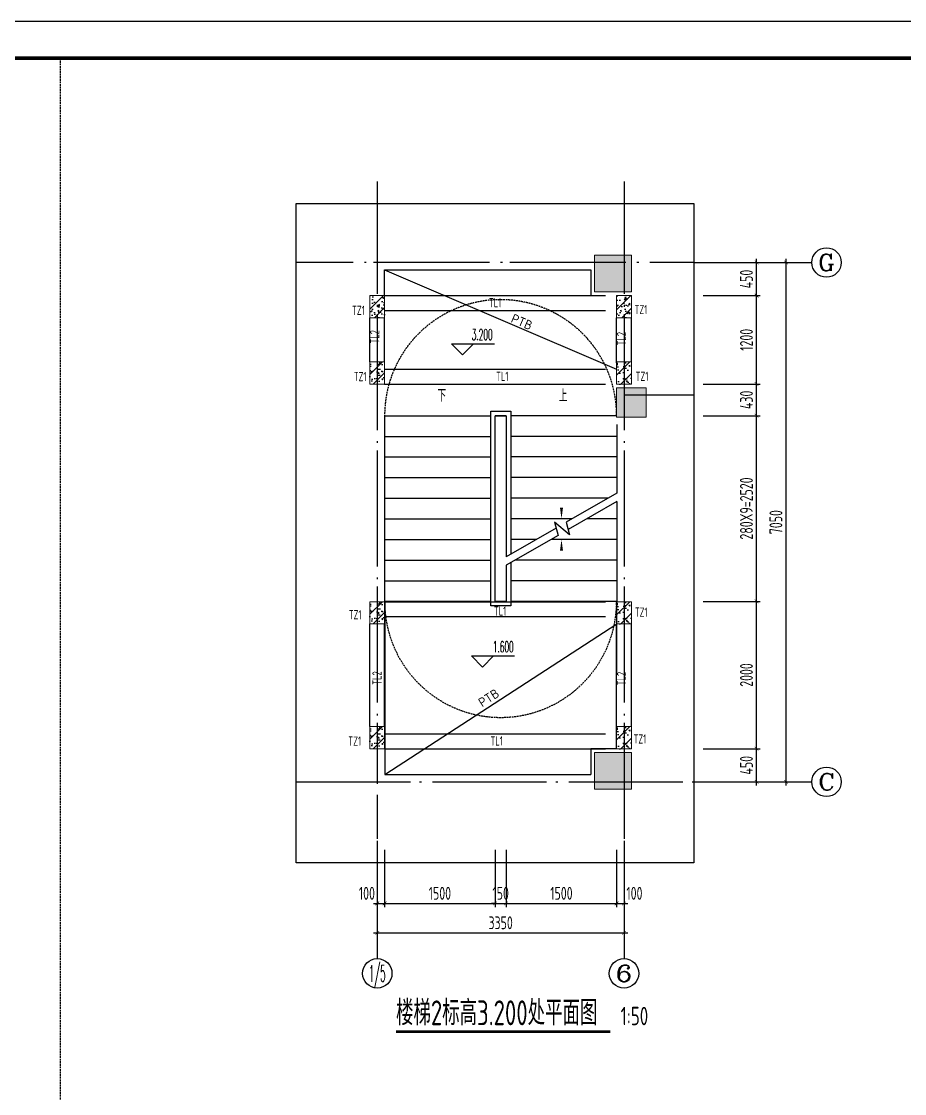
# Model space of a CAD drawing. Extents: x 169490 to 7584583, y -2399407 to 1374371.
# Drawn here: x 605768 to 617758, y 482430 to 496983 of the extents above; entities that cross this region are included whole.
import ezdxf
from ezdxf.enums import TextEntityAlignment as Align

# ---------------------------------------------------------------- set-up
doc = ezdxf.new("R2010")
doc.units = 0
doc.header["$LTSCALE"] = 100
for name, pattern in [('__DASH', [0.35, 0.25, -0.1]), ('D3轴线点划线', [18.5, 12, -3, 0.5, -3]), ('H3普通虚线', [4.2, 3, -1.2])]:
    doc.linetypes.add(name, pattern=pattern)
doc.layers.get('0').update_dxf_attribs({"linetype": 'CONTINUOUS'})
doc.layers.get('DEFPOINTS').update_dxf_attribs({"linetype": 'CONTINUOUS'})
for name, color, linetype in [('A-LM-FX(分割线)', 251, 'CONTINUOUS'), ('AXIS_TEXT', 4, 'CONTINUOUS'), ('C-AXIS(轴号)', 3, 'CONTINUOUS'), ('C-AXIS-T(字)', 7, 'CONTINUOUS'), ('C-DOTE', 8, 'D3轴线点划线'), ('DIM_ELEV', 3, 'CONTINUOUS'), ('DIM_SYMB', 3, 'CONTINUOUS'), ('DIM标注', 7, 'CONTINUOUS'), ('HATCH填充', 251, 'CONTINUOUS'), ('PUB_TEXT', 4, 'CONTINUOUS'), ('S-BEAM-LINE2', 4, 'H3普通虚线'), ('S-COLU-HATCH', 251, 'CONTINUOUS'), ('STAIR', 2, 'CONTINUOUS'), ('TXT', 3, 'CONTINUOUS'), ('图框', 140, 'CONTINUOUS')]:
    doc.layers.add(name, color=color, linetype=linetype)
doc.layers.add('S-COLU-LINE1', color=6, linetype='CONTINUOUS', lineweight=18)
doc.styles.add('_TCH_AXIS', font='COMPLEX', dxfattribs={"bigfont": 'GBCBIG'})
doc.styles.add('_TCH_DIM', font='SIMPLEX', dxfattribs={"bigfont": 'GBCBIG'})
doc.styles.add('COMPLEX', font='COMPLEX')
doc.styles.add('TSSD_Dimension', font='Tssdeng.shx', dxfattribs={"width": 0.7, "bigfont": 'tssdchn.shx'})
doc.styles.add('TSSD_Norm', font='tssdeng.shx', dxfattribs={"bigfont": 'hztxt.shx'})
doc.styles.add('TSSD_REIN', font='tssdeng.shx', dxfattribs={"width": 0.7, "bigfont": 'hztxt.shx'})
doc.dimstyles.new('TSSD_50_50', dxfattribs={"dimtxt": 175, "dimasz": 50, "dimexe": 50, "dimexo": 125, "dimgap": 50, "dimtad": 1, "dimdec": 0, "dimzin": 0, "dimdsep": 46, "dimtxsty": 'TSSD_Dimension', "dimblk": 'ARCHTICK', "dimblk1": 'ARCHTICK', "dimblk2": 'ARCHTICK', "dimcen": 0, "dimdle": 50, "dimclrt": 7, "dimadec": 0, "dimazin": 0, "dimtfac": 1, "dimtdec": 0, "dimtix": 1, "dimtmove": 2, "dimatfit": 3, "dimfxl": 1, "dimtolj": 1, "dimtzin": 0, "dimarcsym": 0})
pattern_1 = [(50, (-5040373.86, 2717957.82), (179.3150457, -15.6880337), [18.75, -206.25]), (355, (-5040373.86, 2717957.82), (-34.6878334, 188.0480334), [15, -165]), (100.4514, (-5040358.91, 2717956.52), (144.6273454, 172.3598855), [15.9350475, -175.285528]), (46.1842, (-5040373.86, 2718007.82), (266.810262, -41.3797536), [28.125, -309.375]), (96.6356, (-5040351.62, 2718004.38), (233.665676, 243.529468), [23.902572, -262.92825]), (351.1842, (-5040373.86, 2718007.82), (233.665486, 243.52965), [22.5, -247.5]), (21, (-5040348.86, 2717995.32), (149.226763, -100.6547227), [18.75, -206.25]), (326, (-5040348.86, 2717995.32), (60.828833, 181.287511), [15, -165]), (71.4514, (-5040336.42, 2717986.94), (210.055657, 80.632624), [15.9350475, -175.285528]), (37.5, (-5040373.86, 2717957.825), (3.0399638, 83.22346346), [0, -163, 0, -167.5, 0, -165.625]), (7.5, (-5040373.86, 2717957.825), (65.7673844, 98.602928), [0, -95.5, 0, -159.25, 0, -63.125]), (327.5, (-5040429.61, 2717957.825), (133.45560904, -5.6387179), [0, -62.5, 0, -195, 0, -258.75]), (317.5, (-5040454.61, 2717957.82), (145.7965423, 25.0262456), [0, -81.25, 0, -129.5, 0, -183.75]), (45, (-5040373.86, 2717957.82), (-88.3883476, 88.3883476), [])]
pattern_2 = [(50, (-5040373.86, 2714702.82), (179.3150457, -15.6880337), [18.75, -206.25]), (355, (-5040373.86, 2714702.82), (-34.6878334, 188.0480334), [15, -165]), (100.4514, (-5040358.91, 2714701.52), (144.6273454, 172.3598855), [15.9350475, -175.285528]), (46.1842, (-5040373.86, 2714752.82), (266.810262, -41.3797536), [28.125, -309.375]), (96.6356, (-5040351.62, 2714749.38), (233.665676, 243.529468), [23.902572, -262.92825]), (351.1842, (-5040373.86, 2714752.82), (233.665486, 243.52965), [22.5, -247.5]), (21, (-5040348.86, 2714740.32), (149.226763, -100.6547227), [18.75, -206.25]), (326, (-5040348.86, 2714740.32), (60.828833, 181.287511), [15, -165]), (71.4514, (-5040336.42, 2714731.94), (210.055657, 80.632624), [15.9350475, -175.285528]), (37.5, (-5040373.86, 2714702.825), (3.0399638, 83.22346346), [0, -163, 0, -167.5, 0, -165.625]), (7.5, (-5040373.86, 2714702.825), (65.7673844, 98.602928), [0, -95.5, 0, -159.25, 0, -63.125]), (327.5, (-5040429.61, 2714702.825), (133.45560904, -5.6387179), [0, -62.5, 0, -195, 0, -258.75]), (317.5, (-5040454.61, 2714702.82), (145.7965423, 25.0262456), [0, -81.25, 0, -129.5, 0, -183.75]), (45, (-5040373.86, 2714702.82), (-88.3883476, 88.3883476), [])]
pattern_3 = [(50, (-5040373.86, 2713007.82), (179.3150457, -15.6880337), [18.75, -206.25]), (355, (-5040373.86, 2713007.82), (-34.6878334, 188.0480334), [15, -165]), (100.4514, (-5040358.91, 2713006.52), (144.6273454, 172.3598855), [15.9350475, -175.285528]), (46.1842, (-5040373.86, 2713057.82), (266.810262, -41.3797536), [28.125, -309.375]), (96.6356, (-5040351.62, 2713054.38), (233.665676, 243.529468), [23.902572, -262.92825]), (351.1842, (-5040373.86, 2713057.82), (233.665486, 243.52965), [22.5, -247.5]), (21, (-5040348.86, 2713045.32), (149.226763, -100.6547227), [18.75, -206.25]), (326, (-5040348.86, 2713045.32), (60.828833, 181.287511), [15, -165]), (71.4514, (-5040336.42, 2713036.94), (210.055657, 80.632624), [15.9350475, -175.285528]), (37.5, (-5040373.86, 2713007.825), (3.0399638, 83.22346346), [0, -163, 0, -167.5, 0, -165.625]), (7.5, (-5040373.86, 2713007.825), (65.7673844, 98.602928), [0, -95.5, 0, -159.25, 0, -63.125]), (327.5, (-5040429.61, 2713007.825), (133.45560904, -5.6387179), [0, -62.5, 0, -195, 0, -258.75]), (317.5, (-5040454.61, 2713007.82), (145.7965423, 25.0262456), [0, -81.25, 0, -129.5, 0, -183.75]), (45, (-5040373.86, 2713007.82), (-88.3883476, 88.3883476), [])]

# ---------------------------------------------------------------- blocks, each defined once
blk = doc.blocks.new('_ARCHTICK')
at = {"const_width": 0.15}
blk.add_lwpolyline([(-0.5, -0.5), (0.5, 0.5)], dxfattribs=at)
blk = doc.blocks.new('*D796')
at = {"layer": 'DEFPOINTS', "color": 0, "ltscale": 10, "transparency": 16777216}
for p in [(614899, 491631), (615749, 491631), (614899, 489111)]:
    blk.add_point(p, dxfattribs=at)
at = {"layer": 'DIM标注', "color": 0, "lineweight": -2, "ltscale": 10, "transparency": 16777216}
for p, q in [((615024, 491631), (615799, 491631)), ((615749, 489061), (615749, 491681)), ((615024, 489111), (615799, 489111))]:
    blk.add_line(p, q, dxfattribs=at)
at = {"layer": 'DIM标注', "color": 0, "lineweight": -2, "ltscale": 10, "transparency": 16777216, "xscale": 50, "yscale": 50, "zscale": 50}
for p, rotation in [((615749, 491631), 90), ((615749, 489111), 270)]:
    blk.add_blockref('_ARCHTICK', p, dxfattribs=dict(at, rotation=rotation))
at = {"layer": 'DIM标注', "color": 7, "ltscale": 10, "transparency": 16777216, "insert": (615611, 490371), "char_height": 175, "attachment_point": 5, "rotation": 90, "style": 'TSSD_Dimension'}
blk.add_mtext('\\A1;280X9=2520', dxfattribs=at)
blk = doc.blocks.new('*D797')
at = {"layer": 'DEFPOINTS', "color": 0, "ltscale": 10, "transparency": 16777216}
for p in [(614899, 489111), (615749, 489111), (614899, 487111)]:
    blk.add_point(p, dxfattribs=at)
at = {"layer": 'DIM标注', "color": 0, "lineweight": -2, "ltscale": 10, "transparency": 16777216}
for p, q in [((615749, 487061), (615749, 489161)), ((615024, 489111), (615799, 489111)), ((615024, 487111), (615799, 487111))]:
    blk.add_line(p, q, dxfattribs=at)
at = {"layer": 'DIM标注', "color": 0, "lineweight": -2, "ltscale": 10, "transparency": 16777216, "xscale": 50, "yscale": 50, "zscale": 50}
for p, rotation in [((615749, 489111), 90), ((615749, 487111), 270)]:
    blk.add_blockref('_ARCHTICK', p, dxfattribs=dict(at, rotation=rotation))
at = {"layer": 'DIM标注', "color": 7, "ltscale": 10, "transparency": 16777216, "insert": (615611, 488111), "char_height": 175, "attachment_point": 5, "rotation": 90, "style": 'TSSD_Dimension'}
blk.add_mtext('\\A1;2000', dxfattribs=at)
blk = doc.blocks.new('*D798')
at = {"layer": 'DEFPOINTS', "color": 0, "ltscale": 10, "transparency": 16777216}
for p in [(614899, 487111), (615749, 487111), (614899, 486661)]:
    blk.add_point(p, dxfattribs=at)
at = {"layer": 'DIM标注', "color": 0, "lineweight": -2, "ltscale": 10, "transparency": 16777216}
for p, q in [((615024, 487111), (615799, 487111)), ((615749, 486611), (615749, 487161)), ((615024, 486661), (615799, 486661))]:
    blk.add_line(p, q, dxfattribs=at)
at = {"layer": 'DIM标注', "color": 0, "lineweight": -2, "ltscale": 10, "transparency": 16777216, "xscale": 50, "yscale": 50, "zscale": 50}
for p, rotation in [((615749, 487111), 90), ((615749, 486661), 270)]:
    blk.add_blockref('_ARCHTICK', p, dxfattribs=dict(at, rotation=rotation))
at = {"layer": 'DIM标注', "color": 7, "ltscale": 10, "transparency": 16777216, "insert": (615611, 486886), "char_height": 175, "attachment_point": 5, "rotation": 90, "style": 'TSSD_Dimension'}
blk.add_mtext('\\A1;450', dxfattribs=at)
blk = doc.blocks.new('*D799')
at = {"layer": 'DEFPOINTS', "color": 0, "ltscale": 10, "transparency": 16777216}
for p in [(614899, 493711), (616149, 493711), (614899, 486661)]:
    blk.add_point(p, dxfattribs=at)
at = {"layer": 'DIM标注', "color": 0, "lineweight": -2, "ltscale": 10, "transparency": 16777216}
for p, q in [((615024, 493711), (616199, 493711)), ((616149, 486611), (616149, 493761)), ((615024, 486661), (616199, 486661))]:
    blk.add_line(p, q, dxfattribs=at)
at = {"layer": 'DIM标注', "color": 0, "lineweight": -2, "ltscale": 10, "transparency": 16777216, "xscale": 50, "yscale": 50, "zscale": 50}
for p, rotation in [((616149, 493711), 90), ((616149, 486661), 270)]:
    blk.add_blockref('_ARCHTICK', p, dxfattribs=dict(at, rotation=rotation))
at = {"layer": 'DIM标注', "color": 7, "ltscale": 10, "transparency": 16777216, "insert": (616011, 490186), "char_height": 175, "attachment_point": 5, "rotation": 90, "style": 'TSSD_Dimension'}
blk.add_mtext('\\A1;7050', dxfattribs=at)
blk = doc.blocks.new('*D800')
at = {"layer": 'DEFPOINTS', "color": 0, "ltscale": 10, "transparency": 16777216}
for p in [(610599, 485861), (610699, 485861), (610699, 485011)]:
    blk.add_point(p, dxfattribs=at)
at = {"layer": 'DIM标注', "color": 0, "lineweight": -2, "ltscale": 10, "transparency": 16777216}
for p, q in [((610599, 485736), (610599, 484961)), ((610699, 485736), (610699, 484961)), ((610549, 485011), (610749, 485011))]:
    blk.add_line(p, q, dxfattribs=at)
at = {"layer": 'DIM标注', "color": 0, "lineweight": -2, "ltscale": 10, "transparency": 16777216, "xscale": 50, "yscale": 50, "zscale": 50, "rotation": 180}
blk.add_blockref('_ARCHTICK', (610599, 485011), dxfattribs=at)
at = {"layer": 'DIM标注', "color": 0, "lineweight": -2, "ltscale": 10, "transparency": 16777216, "xscale": 50, "yscale": 50, "zscale": 50}
blk.add_blockref('_ARCHTICK', (610699, 485011), dxfattribs=at)
at = {"layer": 'DIM标注', "color": 7, "ltscale": 10, "transparency": 16777216, "insert": (610458, 485148), "char_height": 175, "attachment_point": 5, "style": 'TSSD_Dimension'}
blk.add_mtext('\\A1;100', dxfattribs=at)
blk = doc.blocks.new('*D801')
at = {"layer": 'DEFPOINTS', "color": 0, "ltscale": 10, "transparency": 16777216}
for p in [(610699, 485861), (612199, 485861), (612199, 485011)]:
    blk.add_point(p, dxfattribs=at)
at = {"layer": 'DIM标注', "color": 0, "lineweight": -2, "ltscale": 10, "transparency": 16777216}
for p, q in [((610699, 485736), (610699, 484961)), ((612199, 485736), (612199, 484961)), ((610649, 485011), (612249, 485011))]:
    blk.add_line(p, q, dxfattribs=at)
at = {"layer": 'DIM标注', "color": 0, "lineweight": -2, "ltscale": 10, "transparency": 16777216, "xscale": 50, "yscale": 50, "zscale": 50, "rotation": 180}
blk.add_blockref('_ARCHTICK', (610699, 485011), dxfattribs=at)
at = {"layer": 'DIM标注', "color": 0, "lineweight": -2, "ltscale": 10, "transparency": 16777216, "xscale": 50, "yscale": 50, "zscale": 50}
blk.add_blockref('_ARCHTICK', (612199, 485011), dxfattribs=at)
at = {"layer": 'DIM标注', "color": 7, "ltscale": 10, "transparency": 16777216, "insert": (611449, 485148), "char_height": 175, "attachment_point": 5, "style": 'TSSD_Dimension'}
blk.add_mtext('\\A1;1500', dxfattribs=at)
blk = doc.blocks.new('*D802')
at = {"layer": 'DEFPOINTS', "color": 0, "ltscale": 10, "transparency": 16777216}
for p in [(612199, 485861), (612349, 485861), (612349, 485011)]:
    blk.add_point(p, dxfattribs=at)
at = {"layer": 'DIM标注', "color": 0, "lineweight": -2, "ltscale": 10, "transparency": 16777216}
for p, q in [((612199, 485736), (612199, 484961)), ((612349, 485736), (612349, 484961)), ((612199, 485011), (612149, 485011)), ((612199, 485011), (612349, 485011)), ((612349, 485011), (612399, 485011))]:
    blk.add_line(p, q, dxfattribs=at)
at = {"layer": 'DIM标注', "color": 0, "lineweight": -2, "ltscale": 10, "transparency": 16777216, "xscale": 50, "yscale": 50, "zscale": 50}
blk.add_blockref('_ARCHTICK', (612199, 485011), dxfattribs=at)
at = {"layer": 'DIM标注', "color": 0, "lineweight": -2, "ltscale": 10, "transparency": 16777216, "xscale": 50, "yscale": 50, "zscale": 50, "rotation": 180}
blk.add_blockref('_ARCHTICK', (612349, 485011), dxfattribs=at)
at = {"layer": 'DIM标注', "color": 7, "ltscale": 10, "transparency": 16777216, "insert": (612274, 485148), "char_height": 175, "attachment_point": 5, "style": 'TSSD_Dimension'}
blk.add_mtext('\\A1;150', dxfattribs=at)
blk = doc.blocks.new('*D803')
at = {"layer": 'DEFPOINTS', "color": 0, "ltscale": 10, "transparency": 16777216}
for p in [(612349, 485861), (613849, 485861), (613849, 485011)]:
    blk.add_point(p, dxfattribs=at)
at = {"layer": 'DIM标注', "color": 0, "lineweight": -2, "ltscale": 10, "transparency": 16777216}
for p, q in [((612349, 485736), (612349, 484961)), ((613849, 485736), (613849, 484961)), ((612299, 485011), (613899, 485011))]:
    blk.add_line(p, q, dxfattribs=at)
at = {"layer": 'DIM标注', "color": 0, "lineweight": -2, "ltscale": 10, "transparency": 16777216, "xscale": 50, "yscale": 50, "zscale": 50, "rotation": 180}
blk.add_blockref('_ARCHTICK', (612349, 485011), dxfattribs=at)
at = {"layer": 'DIM标注', "color": 0, "lineweight": -2, "ltscale": 10, "transparency": 16777216, "xscale": 50, "yscale": 50, "zscale": 50}
blk.add_blockref('_ARCHTICK', (613849, 485011), dxfattribs=at)
at = {"layer": 'DIM标注', "color": 7, "ltscale": 10, "transparency": 16777216, "insert": (613099, 485148), "char_height": 175, "attachment_point": 5, "style": 'TSSD_Dimension'}
blk.add_mtext('\\A1;1500', dxfattribs=at)
blk = doc.blocks.new('*D804')
at = {"layer": 'DEFPOINTS', "color": 0, "ltscale": 10, "transparency": 16777216}
for p in [(613849, 485861), (613949, 485861), (613949, 485011)]:
    blk.add_point(p, dxfattribs=at)
at = {"layer": 'DIM标注', "color": 0, "lineweight": -2, "ltscale": 10, "transparency": 16777216}
for p, q in [((613849, 485736), (613849, 484961)), ((613949, 485736), (613949, 484961)), ((613799, 485011), (613999, 485011))]:
    blk.add_line(p, q, dxfattribs=at)
at = {"layer": 'DIM标注', "color": 0, "lineweight": -2, "ltscale": 10, "transparency": 16777216, "xscale": 50, "yscale": 50, "zscale": 50, "rotation": 180}
blk.add_blockref('_ARCHTICK', (613849, 485011), dxfattribs=at)
at = {"layer": 'DIM标注', "color": 0, "lineweight": -2, "ltscale": 10, "transparency": 16777216, "xscale": 50, "yscale": 50, "zscale": 50}
blk.add_blockref('_ARCHTICK', (613949, 485011), dxfattribs=at)
at = {"layer": 'DIM标注', "color": 7, "ltscale": 10, "transparency": 16777216, "insert": (614090, 485148), "char_height": 175, "attachment_point": 5, "style": 'TSSD_Dimension'}
blk.add_mtext('\\A1;100', dxfattribs=at)
blk = doc.blocks.new('*D805')
at = {"layer": 'DEFPOINTS', "color": 0, "ltscale": 10, "transparency": 16777216}
for p in [(610599, 485861), (613949, 485861), (613949, 484611)]:
    blk.add_point(p, dxfattribs=at)
at = {"layer": 'DIM标注', "color": 0, "lineweight": -2, "ltscale": 10, "transparency": 16777216}
for p, q in [((610599, 485736), (610599, 484561)), ((613949, 485736), (613949, 484561)), ((610549, 484611), (613999, 484611))]:
    blk.add_line(p, q, dxfattribs=at)
at = {"layer": 'DIM标注', "color": 0, "lineweight": -2, "ltscale": 10, "transparency": 16777216, "xscale": 50, "yscale": 50, "zscale": 50, "rotation": 180}
blk.add_blockref('_ARCHTICK', (610599, 484611), dxfattribs=at)
at = {"layer": 'DIM标注', "color": 0, "lineweight": -2, "ltscale": 10, "transparency": 16777216, "xscale": 50, "yscale": 50, "zscale": 50}
blk.add_blockref('_ARCHTICK', (613949, 484611), dxfattribs=at)
at = {"layer": 'DIM标注', "color": 7, "ltscale": 10, "transparency": 16777216, "insert": (612274, 484748), "char_height": 175, "attachment_point": 5, "style": 'TSSD_Dimension'}
blk.add_mtext('\\A1;3350', dxfattribs=at)
blk = doc.blocks.new('_AXISO')
blk.add_circle((0, 0), 0.5)
at = {"layer": 'AXIS_TEXT', "style": 'COMPLEX', "width": 1.041667}
blk.add_attdef('A', text='', height=0.56, dxfattribs=at).set_placement((-0.25, -0.28), (0.25, -0.28), align=Align.FIT)
blk = doc.blocks.new('*D806')
at = {"layer": 'DEFPOINTS', "color": 0, "ltscale": 10, "transparency": 16777216}
for p in [(614899, 493711), (615749, 493711), (614899, 493261)]:
    blk.add_point(p, dxfattribs=at)
at = {"layer": 'DIM标注', "color": 0, "lineweight": -2, "ltscale": 10, "transparency": 16777216}
for p, q in [((615024, 493711), (615799, 493711)), ((615749, 493211), (615749, 493761)), ((615024, 493261), (615799, 493261))]:
    blk.add_line(p, q, dxfattribs=at)
at = {"layer": 'DIM标注', "color": 0, "lineweight": -2, "ltscale": 10, "transparency": 16777216, "xscale": 50, "yscale": 50, "zscale": 50}
for p, rotation in [((615749, 493711), 90), ((615749, 493261), 270)]:
    blk.add_blockref('_ARCHTICK', p, dxfattribs=dict(at, rotation=rotation))
at = {"layer": 'DIM标注', "color": 7, "ltscale": 10, "transparency": 16777216, "insert": (615611, 493486), "char_height": 175, "attachment_point": 5, "rotation": 90, "style": 'TSSD_Dimension'}
blk.add_mtext('\\A1;450', dxfattribs=at)
blk = doc.blocks.new('*D807')
at = {"layer": 'DEFPOINTS', "color": 0, "ltscale": 10, "transparency": 16777216}
for p in [(614899, 492061), (615749, 492061), (614899, 491631)]:
    blk.add_point(p, dxfattribs=at)
at = {"layer": 'DIM标注', "color": 0, "lineweight": -2, "ltscale": 10, "transparency": 16777216}
for p, q in [((615024, 492061), (615799, 492061)), ((615749, 491581), (615749, 492111)), ((615024, 491631), (615799, 491631))]:
    blk.add_line(p, q, dxfattribs=at)
at = {"layer": 'DIM标注', "color": 0, "lineweight": -2, "ltscale": 10, "transparency": 16777216, "xscale": 50, "yscale": 50, "zscale": 50}
for p, rotation in [((615749, 492061), 90), ((615749, 491631), 270)]:
    blk.add_blockref('_ARCHTICK', p, dxfattribs=dict(at, rotation=rotation))
at = {"layer": 'DIM标注', "color": 7, "ltscale": 10, "transparency": 16777216, "insert": (615611, 491846), "char_height": 175, "attachment_point": 5, "rotation": 90, "style": 'TSSD_Dimension'}
blk.add_mtext('\\A1;430', dxfattribs=at)
blk = doc.blocks.new('*D808')
at = {"layer": 'DEFPOINTS', "color": 0, "ltscale": 10, "transparency": 16777216}
for p in [(614899, 493261), (615749, 493261), (614899, 492061)]:
    blk.add_point(p, dxfattribs=at)
at = {"layer": 'DIM标注', "color": 0, "lineweight": -2, "ltscale": 10, "transparency": 16777216}
for p, q in [((615024, 493261), (615799, 493261)), ((615749, 492011), (615749, 493311)), ((615024, 492061), (615799, 492061))]:
    blk.add_line(p, q, dxfattribs=at)
at = {"layer": 'DIM标注', "color": 0, "lineweight": -2, "ltscale": 10, "transparency": 16777216, "xscale": 50, "yscale": 50, "zscale": 50}
for p, rotation in [((615749, 493261), 90), ((615749, 492061), 270)]:
    blk.add_blockref('_ARCHTICK', p, dxfattribs=dict(at, rotation=rotation))
at = {"layer": 'DIM标注', "color": 7, "ltscale": 10, "transparency": 16777216, "insert": (615611, 492661), "char_height": 175, "attachment_point": 5, "rotation": 90, "style": 'TSSD_Dimension'}
blk.add_mtext('\\A1;1200', dxfattribs=at)

msp = doc.modelspace()

# ---------------------------------------------------------------- hatches: boundary and pattern name
at = {"layer": 'HATCH填充', "ltscale": 10}
h = msp.add_hatch(dxfattribs=at)
h.set_pattern_fill('ARMORED', color=256, scale=25, style=0)
h.set_pattern_definition(pattern_1)
h.paths.add_polyline_path([(610498.7, 493260.7), (610698.7, 493260.7), (610698.7, 492960.7), (610498.7, 492960.7)])
h = msp.add_hatch(dxfattribs=at)
h.set_pattern_fill('ARMORED', color=256, scale=25, style=0)
h.set_pattern_definition(pattern_1)
h.paths.add_polyline_path([(613848.7, 493260.7), (614048.7, 493260.7), (614048.7, 492960.7), (613848.7, 492960.7)])
h = msp.add_hatch(dxfattribs=at)
h.set_pattern_fill('ARMORED', color=256, scale=25, style=0)
h.set_pattern_definition(pattern_1)
h.paths.add_polyline_path([(610498.7, 492360.7), (610698.7, 492360.7), (610698.7, 492060.7), (610498.7, 492060.7)])
h = msp.add_hatch(dxfattribs=at)
h.set_pattern_fill('ARMORED', color=256, scale=25, style=0)
h.set_pattern_definition(pattern_1)
h.paths.add_polyline_path([(613848.7, 492360.7), (614048.7, 492360.7), (614048.7, 492060.7), (613848.7, 492060.7)])
h = msp.add_hatch(dxfattribs=at)
h.set_pattern_fill('ARMORED', color=256, scale=25, style=0)
h.set_pattern_definition(pattern_2)
h.paths.add_polyline_path([(610498.7, 489105.7), (610698.7, 489105.7), (610698.7, 488805.7), (610498.7, 488805.7)])
h = msp.add_hatch(dxfattribs=at)
h.set_pattern_fill('ARMORED', color=256, scale=25, style=0)
h.set_pattern_definition(pattern_2)
h.paths.add_polyline_path([(613848.7, 489105.7), (614048.7, 489105.7), (614048.7, 488805.7), (613848.7, 488805.7)])
h = msp.add_hatch(dxfattribs=at)
h.set_pattern_fill('ARMORED', color=256, scale=25, style=0)
h.set_pattern_definition(pattern_3)
h.paths.add_polyline_path([(610498.7, 487410.7), (610698.7, 487410.7), (610698.7, 487110.7), (610498.7, 487110.7)])
h = msp.add_hatch(dxfattribs=at)
h.set_pattern_fill('ARMORED', color=256, scale=25, style=0)
h.set_pattern_definition(pattern_3)
h.paths.add_polyline_path([(613848.7, 487410.7), (614048.7, 487410.7), (614048.7, 487110.7), (613848.7, 487110.7)])
at = {"layer": 'S-COLU-HATCH'}
h = msp.add_hatch(color=256, dxfattribs=at)
h.dxf.hatch_style = 1
h.paths.add_polyline_path([(613548.7, 493810.7), (614048.7, 493810.7), (614048.7, 493310.7), (613548.7, 493310.7)])
h = msp.add_hatch(color=256, dxfattribs=at)
h.dxf.hatch_style = 1
h.paths.add_polyline_path([(613848.7, 492010.7), (614248.7, 492010.7), (614248.7, 491610.7), (613848.7, 491610.7)])
h = msp.add_hatch(color=256, dxfattribs=at)
h.dxf.hatch_style = 1
h.paths.add_polyline_path([(613548.7, 487060.7), (614048.7, 487060.7), (614048.7, 486560.7), (613548.7, 486560.7)])
h = msp.add_hatch(color=256, dxfattribs=at)
h.dxf.hatch_style = 1
h.paths.add_polyline_path([(613548.7, 487060.7), (614048.7, 487060.7), (614048.7, 486560.7), (613548.7, 486560.7)])

# ---------------------------------------------------------------- linework, layer by layer
at = {"ltscale": 10}
msp.add_lwpolyline([(609498.7, 494510.7), (614898.7, 494510.7), (614898.7, 485560.7), (609498.7, 485560.7)], close=True, dxfattribs=at)
at = {"layer": 'A-LM-FX(分割线)', "linetype": '__DASH'}
msp.add_lwpolyline([(606295.3, 496482.6), (606295.3, 467782.6)], dxfattribs=at)
at = {"layer": 'C-AXIS(轴号)'}
for p, q in [((614898.7, 493710.7), (616498.7, 493710.7)), ((614898.7, 486660.7), (616498.7, 486660.7)), ((610598.7, 485860.7), (610598.7, 484260.7)), ((613948.7, 485860.7), (613948.7, 484260.7))]:
    msp.add_line(p, q, dxfattribs=at)
at = {"layer": 'C-DOTE', "ltscale": 0.5}
for p, q in [((610598.7, 494810.7), (610598.7, 485860.7)), ((613948.7, 494810.7), (613948.7, 485860.7)), ((614898.7, 493710.7), (609498.7, 493710.7)), ((609498.7, 486660.7), (614898.7, 486660.7))]:
    msp.add_line(p, q, dxfattribs=at)
at = {"layer": 'C-DOTE'}
for p, q in [((610598.7, 494510.7), (610598.7, 486660.7)), ((613948.7, 494510.7), (613948.7, 485560.7)), ((613948.7, 493710.7), (609498.7, 493710.7)), ((614898.7, 491910.7), (613948.7, 491910.7)), ((609498.7, 486660.7), (614898.7, 486660.7))]:
    msp.add_line(p, q, dxfattribs=at)
at = {"layer": 'DIM_ELEV'}
for p, q in [((611755.9, 492457.3), (611605.9, 492607.3)), ((611605.9, 492607.3), (612190.4, 492607.3)), ((611755.9, 492457.3), (611905.9, 492607.3)), ((612027.9, 488219.6), (611877.9, 488369.6)), ((611877.9, 488369.6), (612462.5, 488369.6)), ((612027.9, 488219.6), (612177.9, 488369.6))]:
    msp.add_line(p, q, dxfattribs=at)
at = {"layer": 'DIM_SYMB'}
for points in [[(611450.1, 491770.7, 0, 0, 0), (611450.1, 487935.7, 0, 0, 0), (613100.1, 487935.7, 0, 0, 0), (613100.1, 489950.7, 0, 40, 0), (613100.1, 489800.7, 0, 0, 0)], [(613100.1, 491770.7, 0, 0, 0), (613100.1, 490230.7, 0, 40, 0), (613100.1, 490380.7, 0, 0, 0)]]:
    msp.add_lwpolyline(points, format="xyseb", dxfattribs=at)
at = {"layer": 'DIM_SYMB', "const_width": 35}
msp.add_lwpolyline([(610854, 483268.3), (613763.4, 483268.3)], dxfattribs=at)
at = {"layer": 'S-BEAM-LINE2', "ltscale": 10}
for p, q in [((610498.7, 492360.7), (610498.7, 492960.7)), ((610698.7, 492360.7), (610698.7, 492960.7)), ((613848.7, 492360.7), (613848.7, 492960.7)), ((614048.7, 492360.7), (614048.7, 492960.7)), ((610498.7, 487410.7), (610498.7, 488805.7)), ((610698.7, 487410.7), (610698.7, 488805.7)), ((613848.7, 487410.7), (613848.7, 488805.7)), ((614048.7, 487410.7), (614048.7, 488805.7))]:
    msp.add_line(p, q, dxfattribs=at)
for points in [[(610697.3, 493260.7), (613848.7, 493260.7)], [(610697.3, 493060.7), (613848.7, 493060.7)], [(610697.3, 492260.7), (613848.7, 492260.7)], [(610697.3, 492060.7), (613848.7, 492060.7)], [(610698.7, 489105.7), (613850.1, 489105.7)], [(610698.7, 488905.7), (613850.1, 488905.7)], [(610698.7, 487310.7), (613850.1, 487310.7)], [(610698.7, 487110.7), (613850.1, 487110.7)]]:
    msp.add_lwpolyline(points, dxfattribs=at)
at = {"layer": 'S-COLU-LINE1'}
for points in [[(613548.7, 493810.7), (614048.7, 493810.7), (614048.7, 493310.7), (613548.7, 493310.7)], [(613848.7, 492010.7), (614248.7, 492010.7), (614248.7, 491610.7), (613848.7, 491610.7)], [(613548.7, 487060.7), (614048.7, 487060.7), (614048.7, 486560.7), (613548.7, 486560.7)], [(613548.7, 487060.7), (614048.7, 487060.7), (614048.7, 486560.7), (613548.7, 486560.7)]]:
    msp.add_lwpolyline(points, close=True, dxfattribs=at)
at = {"layer": 'S-COLU-LINE1', "ltscale": 10}
for points in [[(610498.7, 493260.7), (610698.7, 493260.7), (610698.7, 492960.7), (610498.7, 492960.7)], [(613848.7, 493260.7), (614048.7, 493260.7), (614048.7, 492960.7), (613848.7, 492960.7)], [(610498.7, 492360.7), (610698.7, 492360.7), (610698.7, 492060.7), (610498.7, 492060.7)], [(613848.7, 492360.7), (614048.7, 492360.7), (614048.7, 492060.7), (613848.7, 492060.7)], [(610498.7, 489105.7), (610698.7, 489105.7), (610698.7, 488805.7), (610498.7, 488805.7)], [(613848.7, 489105.7), (614048.7, 489105.7), (614048.7, 488805.7), (613848.7, 488805.7)], [(610498.7, 487410.7), (610698.7, 487410.7), (610698.7, 487110.7), (610498.7, 487110.7)], [(613848.7, 487410.7), (614048.7, 487410.7), (614048.7, 487110.7), (613848.7, 487110.7)]]:
    msp.add_lwpolyline(points, close=True, dxfattribs=at)
at = {"layer": 'STAIR'}
for p, q in [((610700.1, 489110.7), (610700.1, 491630.7)), ((610700.1, 491630.7), (612140.1, 491630.7)), ((612140.1, 491690.7), (612410.1, 491690.7)), ((612140.1, 489050.7), (612140.1, 491690.7)), ((612200.1, 489110.7), (612200.1, 491630.7)), ((612200.1, 491630.7), (612350.1, 491630.7)), ((612200.1, 489110.7), (612200.1, 491630.7)), ((612350.1, 491630.7), (612200.1, 491630.7)), ((612350.1, 491630.7), (612350.1, 489715.4)), ((612350.1, 491630.7), (612350.1, 489715.4)), ((612410.1, 491690.7), (612410.1, 489750)), ((613848.7, 491630.7), (612410.1, 491630.7)), ((613850.1, 491510.7), (613850.1, 490581.4)), ((610700.1, 491350.7), (612140.1, 491350.7)), ((613850.1, 491350.7), (612410.1, 491350.7)), ((610700.1, 491070.7), (612140.1, 491070.7)), ((613850.1, 491070.7), (612410.1, 491070.7)), ((610700.1, 490790.7), (612140.1, 490790.7)), ((613850.1, 490790.7), (612410.1, 490790.7)), ((610700.1, 490510.7), (612140.1, 490510.7)), ((613727.6, 490510.7), (612410.1, 490510.7)), ((613850.1, 490581.4), (613164.5, 490185.6)), ((613850.1, 490466), (613191.3, 490085.6)), ((613850.1, 490466), (613850.1, 489110.7)), ((610700.1, 490230.7), (612140.1, 490230.7)), ((613242.6, 490230.7), (612410.1, 490230.7)), ((613210.7, 490013.3), (613004.7, 490186.1)), ((613004.7, 490186.1), (613053, 490005.7)), ((613164.5, 490185.6), (613210.7, 490013.3)), ((613850.1, 490230.7), (613442.6, 490230.7)), ((613026.2, 490105.7), (612350.1, 489715.4)), ((613053, 490005.7), (612350.1, 489599.9)), ((610700.1, 489950.7), (612140.1, 489950.7)), ((612757.6, 489950.7), (612410.1, 489950.7)), ((613850.1, 489950.7), (612957.6, 489950.7)), ((610700.1, 489670.7), (612140.1, 489670.7)), ((612350.1, 489599.9), (612350.1, 489110.7)), ((612350.1, 489599.9), (612350.1, 489110.7)), ((612410.1, 489634.6), (612410.1, 489050.7)), ((613850.1, 489670.7), (612472.7, 489670.7)), ((610700.1, 489390.7), (612140.1, 489390.7)), ((613850.1, 489390.7), (612410.1, 489390.7)), ((610700.1, 489110.7), (612140.1, 489110.7)), ((610700.1, 489110.7), (610700.1, 486760.7)), ((612140.1, 489110.7), (610700.1, 489110.7)), ((612410.1, 489050.7), (612140.1, 489050.7)), ((612350.1, 489110.7), (612200.1, 489110.7)), ((612350.1, 489110.7), (612200.1, 489110.7)), ((613850.1, 489110.7), (612410.1, 489110.7)), ((613850.1, 489110.7), (612410.1, 489110.7)), ((613848.7, 487110.7), (613850.1, 489110.7)), ((610700.1, 486760.7), (613498.7, 486760.7))]:
    msp.add_line(p, q, dxfattribs=at)
for points in [[(610697.3, 493260.7), (610697.3, 493610.7), (613498.7, 493610.7), (613498.7, 493260.7)], [(613848.7, 487110.7), (613498.7, 487110.7), (613498.7, 486760.7)]]:
    msp.add_lwpolyline(points, dxfattribs=at)
at = {"layer": 'STAIR', "color": 8, "linetype": '__DASH'}
for centre, start, end in [((612273.7, 491630.8), 359.99563, 180.00066), ((612273.7, 489110.7), 180, 0)]:
    msp.add_arc(centre, 1575, start, end, dxfattribs=at)
at = {"layer": 'TXT', "ltscale": 10}
for points in [[(610698.7, 493610.7), (613848.7, 492260.7)], [(610700.1, 486760.7), (613850.1, 488805.7)]]:
    msp.add_lwpolyline(points, dxfattribs=at)
at = {"layer": '图框'}
msp.add_lwpolyline([(593777.8, 467282.6), (635827.8, 467282.6), (635827.8, 496982.6), (593777.8, 496982.6)], close=True, dxfattribs=at)
at = {"layer": '图框', "const_width": 50}
msp.add_lwpolyline([(595027.8, 467782.6), (635327.8, 467782.6), (635327.8, 496482.6), (595027.8, 496482.6)], close=True, dxfattribs=at)

# ---------------------------------------------------------------- block references
at = {"layer": 'C-AXIS(轴号)'}
ref = msp.add_blockref('_AXISO', (616698.7, 493710.7), dxfattribs=dict(at, xscale=400, yscale=400, zscale=400))
ref.add_attrib('A', 'G', dxfattribs={"layer": 'C-AXIS-T(字)', "height": 226.3, "style": '_TCH_AXIS', "width": 1.166667}).set_placement((616585.6, 493597.5), (616811.8, 493597.5), align=Align.FIT)
ref = msp.add_blockref('_AXISO', (616698.7, 486660.7), dxfattribs=dict(at, xscale=400, yscale=400, zscale=400))
ref.add_attrib('A', 'C', dxfattribs={"layer": 'C-AXIS-T(字)', "height": 226.3, "style": '_TCH_AXIS', "width": 1.4}).set_placement((616585.6, 486547.5), (616811.8, 486547.5), align=Align.FIT)
ref = msp.add_blockref('_AXISO', (610598.7, 484060.7), dxfattribs=dict(at, xscale=400, yscale=400, zscale=400))
ref.add_attrib('A', '1/5', dxfattribs={"layer": 'C-AXIS-T(字)', "height": 226.27, "style": '_TCH_AXIS', "width": 0.411765}).set_placement((610485.6, 483947.5), (610711.8, 483947.5), align=Align.FIT)
ref = msp.add_blockref('_AXISO', (613948.7, 484060.7), dxfattribs=dict(at, xscale=400, yscale=400, zscale=400))
ref.add_attrib('A', '6', dxfattribs={"layer": 'C-AXIS-T(字)', "height": 226.3, "style": '_TCH_AXIS', "width": 1.5}).set_placement((613835.6, 483947.5), (614061.8, 483947.5), align=Align.FIT)

# ---------------------------------------------------------------- texts
at = {"layer": 'PUB_TEXT'}
for s, height, style, width, p in [('3.200', 148.75, '_TCH_DIM', 0.494118, (611881.4, 492657.3)), ('下', 168.8, '_TCH_DIM', 0.7, (611416.9, 491820.7)), ('上', 168.8, '_TCH_DIM', 0.7, (613063.6, 491820.7)), ('1.600', 148.75, '_TCH_DIM', 0.494118, (612167.5, 488419.7)), ('1:50', 250, 'TSSD_REIN', 0.7, (613903.4, 483356.9))]:
    msp.add_text(s, height=height, dxfattribs=dict(at, style=style, width=width)).set_placement(p)
at = {"layer": 'PUB_TEXT', "ltscale": 10, "style": 'TSSD_REIN', "width": 0.7}
msp.add_text('楼梯2标高3.200处平面图', height=337.589, dxfattribs=at).set_placement((610854, 483356.9))
at = {"layer": 'TXT', "ltscale": 10, "style": 'TSSD_REIN', "width": 0.7}
for s, p in [('TL1', (612115.2, 493103)), ('TZ1', (610255.6, 492998.1)), ('TZ1', (614091.9, 493010)), ('TZ1', (610279.7, 492099.6)), ('TL1', (612211.8, 492103)), ('TZ1', (614106.2, 492102.6)), ('TZ1', (610211.8, 488866.7)), ('TL1', (612182.5, 488917.1)), ('TZ1', (614095.7, 488902.2)), ('TZ1', (610205.9, 487151.1)), ('TL1', (612136.1, 487153)), ('TZ1', (614077.9, 487180.6))]:
    msp.add_text(s, height=125, dxfattribs=at).set_placement(p)
at = {"layer": 'TXT', "ltscale": 10, "style": 'TSSD_Norm'}
for rotation, p in [(336.8, (612402.6, 492904)), (32.99, (612023.3, 487669.4))]:
    msp.add_text('PTB', height=125, rotation=rotation, dxfattribs=at).set_placement(p)
at = {"layer": 'TXT', "ltscale": 10, "style": 'TSSD_REIN', "width": 0.7}
for p in [(610627.5, 492609.9), (613977.5, 492584.4), (610657.6, 487978.5), (613977.5, 487971.1)]:
    msp.add_text('TL2', height=125, rotation=90, dxfattribs=at).set_placement(p)

# ---------------------------------------------------------------- dimensions: what is measured, and where the dimension line sits
at = {"layer": 'DIM标注', "ltscale": 10}
for p1, p2, distance, picture, middle in [((614898.7, 486660.7), (614898.7, 493710.7), -1250, '*D799', (616011.2, 490185.7)), ((614898.7, 493260.7), (614898.7, 493710.7), -850, '*D806', (615611.2, 493485.7)), ((614898.7, 492060.7), (614898.7, 493260.7), -850, '*D808', (615611.2, 492660.7)), ((614898.7, 491630.7), (614898.7, 492060.7), -850, '*D807', (615611.2, 491845.7)), ((614898.7, 487110.7), (614898.7, 489110.7), -850, '*D797', (615611.2, 488110.7)), ((614898.7, 486660.7), (614898.7, 487110.7), -850, '*D798', (615611.2, 486885.7)), ((610598.7, 485860.7), (613948.7, 485860.7), -1250, '*D805', (612273.7, 484748.2)), ((610698.7, 485860.7), (612198.7, 485860.7), -850, '*D801', (611448.7, 485148.2)), ((612198.7, 485860.7), (612348.7, 485860.7), -850, '*D802', (612273.7, 485148.2)), ((612348.7, 485860.7), (613848.7, 485860.7), -850, '*D803', (613098.7, 485148.2))]:
    dim = msp.add_aligned_dim(p1=p1, p2=p2, distance=distance, dimstyle='TSSD_50_50', dxfattribs=at)
    dim.commit()
    dim.dimension.update_dxf_attribs({"geometry": picture, "text_midpoint": middle})
dim = msp.add_aligned_dim(p1=(614898.7, 489110.7), p2=(614898.7, 491630.7), distance=-850, text='280X9=2520', dimstyle='TSSD_50_50', dxfattribs=at)
dim.commit()
dim.dimension.update_dxf_attribs({"geometry": '*D796', "text_midpoint": (615611.2, 490370.7)})
for base, p1, p2, picture, middle in [((610698.7, 485010.7), (610598.7, 485860.7), (610698.7, 485860.7), '*D800', (610457.6, 485148.2)), ((613948.7, 485010.7), (613848.7, 485860.7), (613948.7, 485860.7), '*D804', (614089.8, 485148.2))]:
    dim = msp.add_linear_dim(base=base, p1=p1, p2=p2, angle=0, dimstyle='TSSD_50_50', dxfattribs=at)
    dim.commit()
    dim.dimension.update_dxf_attribs({"geometry": picture, "text_midpoint": middle, "dimtype": 161})

doc.saveas('drawing.dxf')
